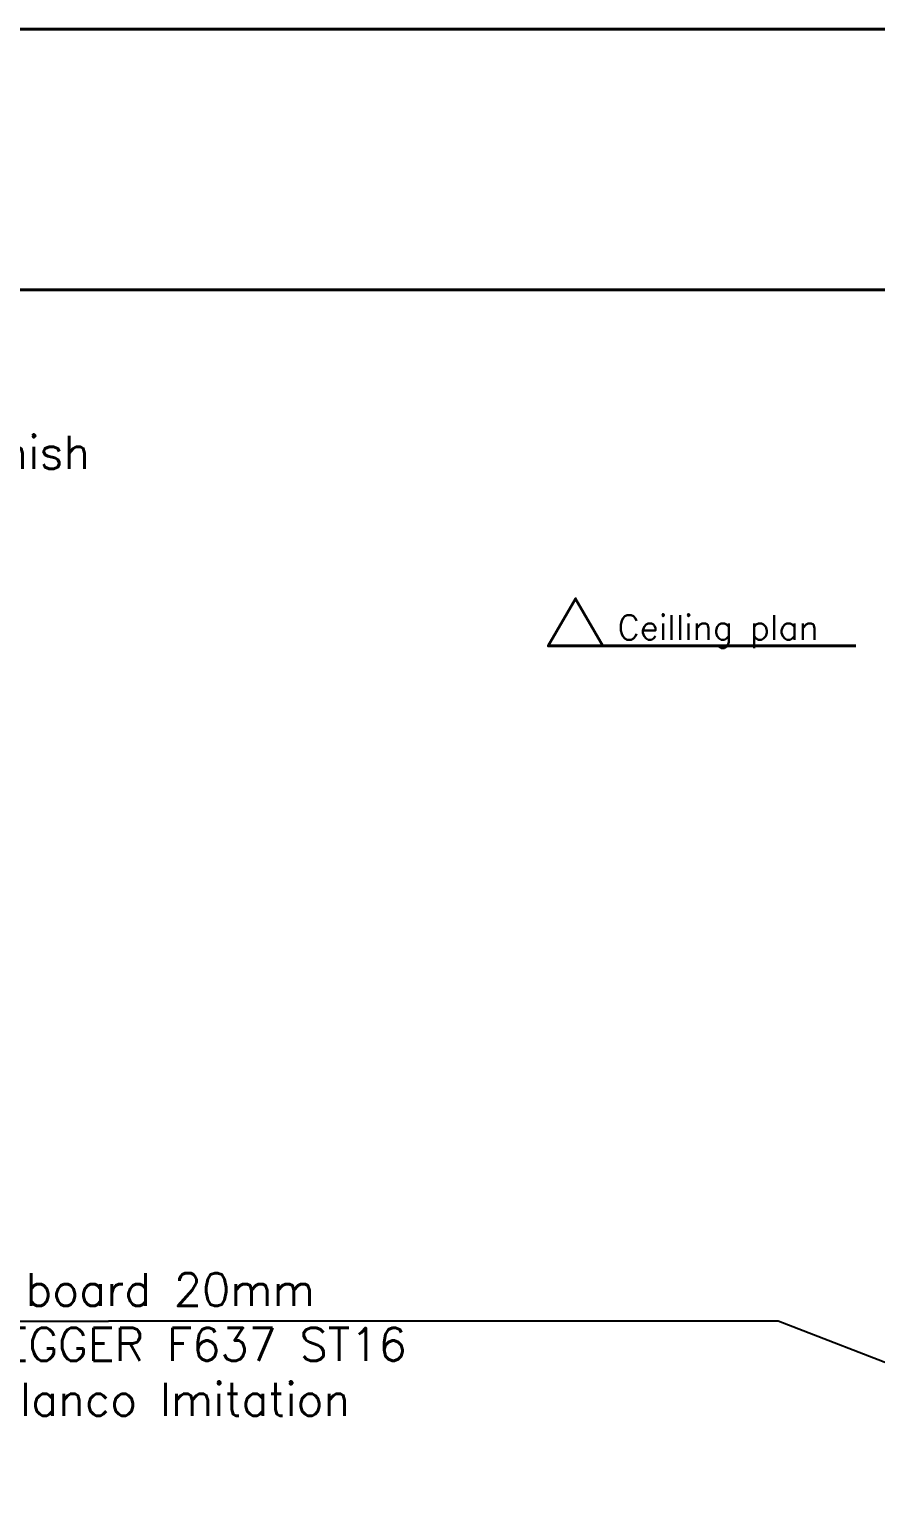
# Model space of a CAD drawing. Header units: millimetres. Extents: x 6676 to 14342, y 3639 to 5293.
# Drawn here: x 7375.2 to 7478, y 5105.5 to 5282.7 of the extents above; entities that cross this region are included whole.
import ezdxf

# ---------------------------------------------------------------- set-up
doc = ezdxf.new("R2010")
doc.units = ezdxf.units.MM
doc.layers.add('A-dim-work', color=8, linetype='Continuous')
doc.styles.add('ENGLISH', font='romans.shx', dxfattribs={"height": 2})
doc.styles.get("Standard").update_dxf_attribs({"font": 'arial.ttf'})
doc.dimstyles.new('D-50', dxfattribs={"dimtxt": 11, "dimasz": 0.5, "dimexe": 0.2, "dimexo": 0, "dimgap": 0.8, "dimtad": 0, "dimdec": 0, "dimdsep": 46, "dimtxsty": 'Standard', "dimblk": 'ar11', "dimcen": 20, "dimdle": 0.1, "dimse1": 1, "dimse2": 1, "dimclrt": 2, "dimadec": 0, "dimazin": 0, "dimtfac": 1, "dimtdec": 0, "dimtix": 1, "dimtmove": 2, "dimatfit": 3, "dimfxl": 1, "dimtvp": 1, "dimtolj": 1, "dimlwd": -1, "dimlwe": -1, "dimarcsym": 0})

# ---------------------------------------------------------------- blocks, each defined once
blk = doc.blocks.new('ar11')
for p, q in [((0, 14.887), (0, -14.887)), ((-4.243, -4.243), (4.243, 4.243)), ((-12.405, 0), (12.405, 0))]:
    blk.add_line(p, q)

msp = doc.modelspace()

# ---------------------------------------------------------------- linework, layer by layer
at = {"layer": 'A-dim-work', "color": 6, "lineweight": 40, "ltscale": 20}
msp.add_line((6895.121, 5251.002), (7845.121, 5251.002), dxfattribs=at)
for points in [[(6895.121, 4570.166), (6895.121, 5282.666), (7845.121, 5282.666), (7845.121, 4570.166)], [(7441.523, 5207.771), (7444.829, 5207.771), (7441.523, 5213.497), (7438.216, 5207.771)]]:
    msp.add_lwpolyline(points, close=True, dxfattribs=at)
msp.add_lwpolyline([(7438.216, 5207.771), (7475.575, 5207.771)], dxfattribs=at)

# ---------------------------------------------------------------- texts
at = {"layer": 'A-dim-work', "color": 6, "lineweight": 40, "ltscale": 20, "style": 'ENGLISH'}
for s, width, heights, insert, char_height, attachment_point in [('\\pxql;Metal rod (handle)\\Pblack matt RAL 9011 finish \\P1.5"in diameter', 102.714, [28.076], (7307.681, 5222.6), 4, 7), ('Ceilling plan', 48.89992, [5.044], (7446.625, 5211.505), 3, 1), ('Carpentry board 20mm malamin EGGER{\\Fromans|c204; }F637 ST16{\\Fromans|c204; }Chromix blanco\\~Imitation Laminado{\\Fromans|c204; }', 96.31801, [39.7], (7346.289, 5107.593), 4, 7)]:
    msp.add_mtext_dynamic_manual_height_columns(s, width=width, gutter_width=1, heights=heights, dxfattribs=dict(at, insert=insert, char_height=char_height, attachment_point=attachment_point))

# ---------------------------------------------------------------- leaders
at = {"layer": 'A-dim-work', "color": 6, "lineweight": 40, "ltscale": 20}
for points in [[(7271.614, 5113.36), (7303.49, 5125.759), (7384.814, 5125.759)], [(7498.014, 5113.36), (7466.137, 5125.759), (7384.814, 5125.759)]]:
    msp.add_leader(points, dimstyle='D-50', override={"dimasz": 5, "dimfxl": 1.25, "dimfxlon": 1}, dxfattribs=at)

doc.saveas('drawing.dxf')
